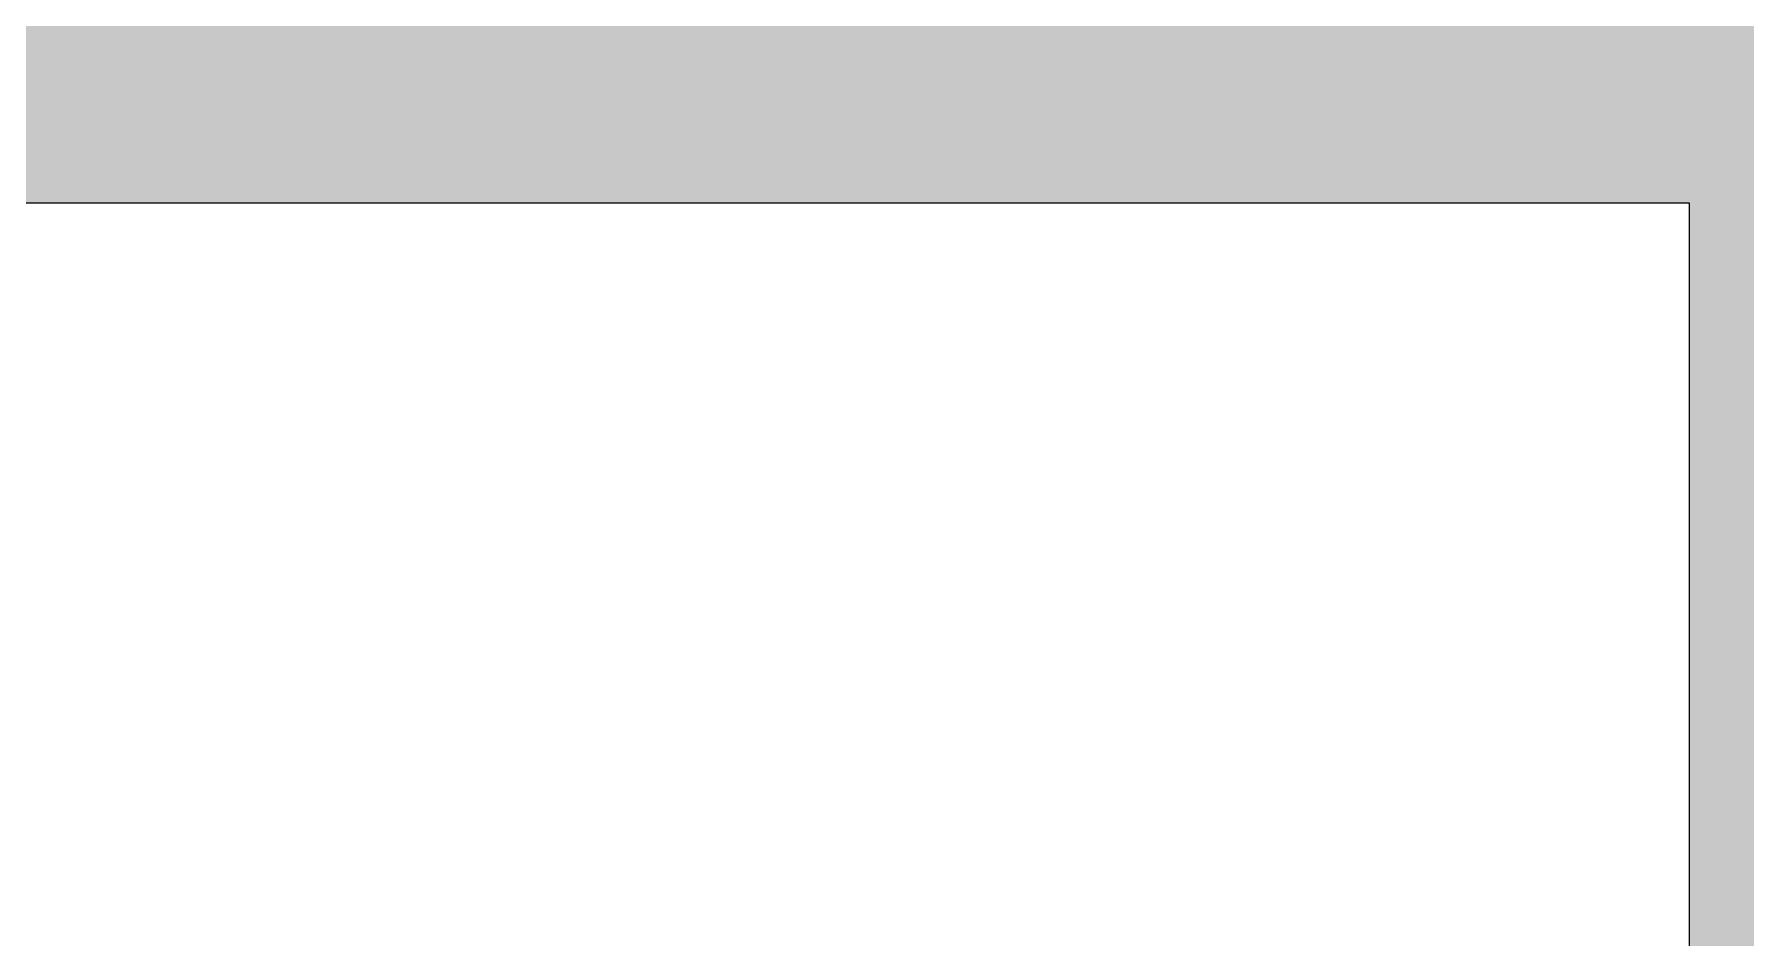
# Model space of a CAD drawing. Header units: millimetres. Extents: x 182 to 575, y -105 to 95.
# Drawn here: x 266.724 to 267.959, y 69.829 to 70.48 of the extents above; entities that cross this region are included whole.
import ezdxf

# ---------------------------------------------------------------- set-up
doc = ezdxf.new("R2010")
doc.units = ezdxf.units.MM
doc.header["$MEASUREMENT"] = 0
doc.layers.add('PDF_Geometry', color=7, linetype='Continuous')
doc.layers.add('PDF_Solid Fills', color=7, linetype='Continuous')

msp = doc.modelspace()

# ---------------------------------------------------------------- hatches: boundary and pattern name
at = {"layer": 'PDF_Solid Fills', "true_color": 0xb9b9b9, "transparency": 33554559}
msp.add_hatch(color=9, dxfattribs=at).paths.add_polyline_path([(261.6659, 70.5062), (261.6659, 73.0681), (261.5183, 73.0681), (261.5183, 70.5062), (259.5945, 70.5062), (259.5945, 69.7967), (259.7945, 69.7967), (259.7945, 70.3586), (267.9183, 70.3586), (267.9183, 66.6777), (268.0659, 66.6777), (268.0659, 70.3586), (271.3183, 70.3586), (271.3183, 69.7967), (271.4659, 69.7967), (271.4659, 70.5062)])
at = {"layer": 'PDF_Solid Fills', "transparency": 33554559}
h = msp.add_hatch(color=256, dxfattribs=at)
h.paths.add_polyline_path([(266.8052, 70.4676), (266.8052, 70.4676), (266.8052, 70.4676)], flags=0)
h.paths.add_polyline_path([(266.8002, 70.4676), (266.8102, 70.4676), (266.8002, 70.4676)], flags=0)
h.paths.add_polyline_path([(266.8102, 70.4676), (266.8002, 70.4676), (266.8102, 70.4676)], flags=0)
h.paths.add_polyline_path([(266.7952, 70.4651), (266.8152, 70.4651), (266.7952, 70.4651)], flags=0)
h.paths.add_polyline_path([(266.8152, 70.4651), (266.7952, 70.4651), (266.8152, 70.4651)], flags=0)
h = msp.add_hatch(color=256, dxfattribs=at)
h.paths.add_polyline_path([(266.8127, 70.4601), (266.8177, 70.4601), (266.8127, 70.4601)], flags=0)
h.paths.add_polyline_path([(266.8177, 70.4601), (266.8127, 70.4601), (266.8177, 70.4601)], flags=0)
h.paths.add_polyline_path([(266.8127, 70.4601), (266.8177, 70.4601), (266.8127, 70.4601)], flags=0)
h.paths.add_polyline_path([(266.8202, 70.4576), (266.8127, 70.4576), (266.8202, 70.4576)], flags=0)
h.paths.add_polyline_path([(266.8202, 70.4551), (266.8152, 70.4551), (266.8202, 70.4551)], flags=0)
h = msp.add_hatch(color=256, dxfattribs=at)
h.paths.add_polyline_path([(266.7902, 70.4551), (266.7927, 70.4551), (266.7902, 70.4551)], flags=0)
h.paths.add_polyline_path([(266.7927, 70.4526), (266.7877, 70.4526), (266.7927, 70.4526)], flags=0)
h.paths.add_polyline_path([(266.7877, 70.4526), (266.7927, 70.4526), (266.7877, 70.4526)], flags=0)
h.paths.add_polyline_path([(266.7927, 70.4526), (266.7877, 70.4526), (266.7927, 70.4526)], flags=0)
h = msp.add_hatch(color=256, dxfattribs=at)
h.paths.add_polyline_path([(266.8177, 70.4476), (266.8127, 70.4476), (266.8177, 70.4476)], flags=0)
h.paths.add_polyline_path([(266.8127, 70.4476), (266.8177, 70.4476), (266.8127, 70.4476)], flags=0)
h.paths.add_polyline_path([(266.8177, 70.4476), (266.8127, 70.4476), (266.8177, 70.4476)], flags=0)
h.paths.add_polyline_path([(266.8102, 70.4451), (266.8152, 70.4451), (266.8102, 70.4451)], flags=0)
h = msp.add_hatch(color=256, dxfattribs=at)
h.paths.add_polyline_path([(266.8152, 70.4426), (266.8077, 70.4426), (266.8152, 70.4426)], flags=0)
h.paths.add_polyline_path([(266.8077, 70.4426), (266.8152, 70.4426), (266.8077, 70.4426)], flags=0)
h.paths.add_polyline_path([(266.8052, 70.4401), (266.8127, 70.4401), (266.8052, 70.4401)], flags=0)
h = msp.add_hatch(color=256, dxfattribs=at)
h.paths.add_polyline_path([(266.7902, 70.4301), (266.7952, 70.4301), (266.7902, 70.4301)], flags=0)
h.paths.add_polyline_path([(266.7952, 70.4301), (266.7902, 70.4301), (266.7952, 70.4301)], flags=0)
h.paths.add_polyline_path([(266.7877, 70.4276), (266.7927, 70.4276), (266.7877, 70.4276)], flags=0)
h = msp.add_hatch(color=256, dxfattribs=at)
h.paths.add_polyline_path([(266.9977, 70.3226), (266.9952, 70.3226), (266.9977, 70.3226)], flags=0)
h.paths.add_polyline_path([(266.9952, 70.3226), (266.9977, 70.3226), (266.9952, 70.3226)], flags=0)
h.paths.add_polyline_path([(266.9927, 70.3226), (267.0027, 70.3226), (266.9927, 70.3226)], flags=0)
h.paths.add_polyline_path([(267.0027, 70.3226), (266.9927, 70.3226), (267.0027, 70.3226)], flags=0)
h.paths.add_polyline_path([(266.9902, 70.3226), (267.0052, 70.3226), (266.9902, 70.3226)], flags=0)
h.paths.add_polyline_path([(267.0052, 70.3226), (266.9902, 70.3226), (267.0052, 70.3226)], flags=0)
h.paths.add_polyline_path([(267.0077, 70.3201), (266.9877, 70.3201), (267.0077, 70.3201)], flags=0)
h = msp.add_hatch(color=256, dxfattribs=at)
h.paths.add_polyline_path([(267.0327, 70.3226), (267.0402, 70.3226), (267.0327, 70.3226)], flags=0)
h.paths.add_polyline_path([(267.0402, 70.3226), (267.0327, 70.3226), (267.0402, 70.3226)], flags=0)
h.paths.add_polyline_path([(267.0302, 70.3226), (267.0427, 70.3226), (267.0302, 70.3226)], flags=0)
h.paths.add_polyline_path([(267.0427, 70.3226), (267.0302, 70.3226), (267.0427, 70.3226)], flags=0)
h = msp.add_hatch(color=256, dxfattribs=at)
h.paths.add_polyline_path([(266.9852, 70.3101), (266.9802, 70.3101), (266.9852, 70.3101)], flags=0)
h.paths.add_polyline_path([(266.9802, 70.3101), (266.9852, 70.3101), (266.9802, 70.3101)], flags=0)
h.paths.add_polyline_path([(266.9852, 70.3076), (266.9802, 70.3076), (266.9852, 70.3076)], flags=0)
h = msp.add_hatch(color=256, dxfattribs=at)
h.paths.add_polyline_path([(267.0102, 70.3176), (267.0052, 70.3176), (267.0102, 70.3176)], flags=0)
h.paths.add_polyline_path([(267.0052, 70.3176), (267.0102, 70.3176), (267.0052, 70.3176)], flags=0)
h.paths.add_polyline_path([(267.0102, 70.3151), (267.0052, 70.3151), (267.0102, 70.3151)], flags=0)
h.paths.add_polyline_path([(267.0052, 70.3151), (267.0102, 70.3151), (267.0052, 70.3151)], flags=0)
h = msp.add_hatch(color=256, dxfattribs=at)
h.paths.add_polyline_path([(267.0277, 70.3176), (267.0227, 70.3176), (267.0277, 70.3176)], flags=0)
h.paths.add_polyline_path([(267.0227, 70.3151), (267.0277, 70.3151), (267.0227, 70.3151)], flags=0)
h.paths.add_polyline_path([(267.0277, 70.3151), (267.0227, 70.3151), (267.0277, 70.3151)], flags=0)
h.paths.add_polyline_path([(267.0202, 70.3126), (267.0252, 70.3126), (267.0202, 70.3126)], flags=0)
h.paths.add_polyline_path([(267.0252, 70.3101), (267.0202, 70.3101), (267.0252, 70.3101)], flags=0)
h = msp.add_hatch(color=256, dxfattribs=at)
h.paths.add_polyline_path([(267.0452, 70.3151), (267.0502, 70.3151), (267.0452, 70.3151)], flags=0)
h.paths.add_polyline_path([(267.0502, 70.3151), (267.0452, 70.3151), (267.0502, 70.3151)], flags=0)
h.paths.add_polyline_path([(267.0452, 70.3151), (267.0502, 70.3151), (267.0452, 70.3151)], flags=0)
h = msp.add_hatch(color=256, dxfattribs=at)
h.paths.add_polyline_path([(267.0452, 70.3101), (267.0502, 70.3101), (267.0452, 70.3101)], flags=0)
h.paths.add_polyline_path([(267.0502, 70.3076), (267.0452, 70.3076), (267.0502, 70.3076)], flags=0)
h.paths.add_polyline_path([(267.0452, 70.3076), (267.0502, 70.3076), (267.0452, 70.3076)], flags=0)
h = msp.add_hatch(color=256, dxfattribs=at)
h.paths.add_polyline_path([(267.0002, 70.2976), (267.0052, 70.2976), (267.0002, 70.2976)], flags=0)
h.paths.add_polyline_path([(267.0052, 70.2976), (267.0002, 70.2976), (267.0052, 70.2976)], flags=0)
h.paths.add_polyline_path([(267.0052, 70.2976), (266.9977, 70.2976), (267.0052, 70.2976)], flags=0)
h = msp.add_hatch(color=256, dxfattribs=at)
h.paths.add_polyline_path([(267.0052, 70.3051), (267.0102, 70.3051), (267.0052, 70.3051)], flags=0)
h.paths.add_polyline_path([(267.0102, 70.3051), (267.0052, 70.3051), (267.0102, 70.3051)], flags=0)
h.paths.add_polyline_path([(267.0052, 70.3051), (267.0102, 70.3051), (267.0052, 70.3051)], flags=0)
h.paths.add_polyline_path([(267.0102, 70.3026), (267.0052, 70.3026), (267.0102, 70.3026)], flags=0)
h.paths.add_polyline_path([(267.0052, 70.3026), (267.0102, 70.3026), (267.0052, 70.3026)], flags=0)
h = msp.add_hatch(color=256, dxfattribs=at)
h.paths.add_polyline_path([(267.0427, 70.2926), (267.0477, 70.2926), (267.0427, 70.2926)], flags=0)
h.paths.add_polyline_path([(267.0477, 70.2926), (267.0427, 70.2926), (267.0477, 70.2926)], flags=0)
h.paths.add_polyline_path([(267.0427, 70.2901), (267.0477, 70.2901), (267.0427, 70.2901)], flags=0)
h.paths.add_polyline_path([(267.0477, 70.2876), (267.0427, 70.2876), (267.0477, 70.2876)], flags=0)
h.paths.add_polyline_path([(267.0427, 70.2851), (267.0477, 70.2851), (267.0427, 70.2851)], flags=0)
h.paths.add_polyline_path([(267.0477, 70.2826), (267.0427, 70.2826), (267.0477, 70.2826)], flags=0)
h.paths.add_polyline_path([(267.0427, 70.2826), (267.0477, 70.2826), (267.0427, 70.2826)], flags=0)
h.paths.add_polyline_path([(267.0477, 70.2801), (267.0427, 70.2801), (267.0477, 70.2801)], flags=0)
h = msp.add_hatch(color=256, dxfattribs=at)
h.paths.add_polyline_path([(267.0152, 70.2826), (267.0202, 70.2826), (267.0152, 70.2826)], flags=0)
h.paths.add_polyline_path([(267.0202, 70.2826), (267.0152, 70.2826), (267.0202, 70.2826)], flags=0)
h.paths.add_polyline_path([(267.0177, 70.2801), (267.0227, 70.2801), (267.0177, 70.2801)], flags=0)
h.paths.add_polyline_path([(267.0227, 70.2801), (267.0177, 70.2801), (267.0227, 70.2801)], flags=0)
h = msp.add_hatch(color=256, dxfattribs=at)
h.paths.add_polyline_path([(267.0327, 70.2701), (267.0302, 70.2701), (267.0327, 70.2701)], flags=0)
h.paths.add_polyline_path([(267.0277, 70.2726), (267.0352, 70.2726), (267.0277, 70.2726)], flags=0)
h.paths.add_polyline_path([(267.0352, 70.2726), (267.0277, 70.2726), (267.0352, 70.2726)], flags=0)
h.paths.add_polyline_path([(267.0252, 70.2726), (267.0377, 70.2726), (267.0252, 70.2726)], flags=0)
h.paths.add_polyline_path([(267.0402, 70.2726), (267.0227, 70.2726), (267.0402, 70.2726)], flags=0)
h.paths.add_polyline_path([(267.0227, 70.2726), (267.0402, 70.2726), (267.0227, 70.2726)], flags=0)
h.paths.add_polyline_path([(267.0402, 70.2726), (267.0227, 70.2726), (267.0402, 70.2726)], flags=0)
h = msp.add_hatch(color=256, dxfattribs=at)
h.paths.add_polyline_path([(267.1352, 70.2251), (267.1302, 70.2251), (267.1352, 70.2251)], flags=0)
h.paths.add_polyline_path([(267.1277, 70.2226), (267.1327, 70.2226), (267.1277, 70.2226)], flags=0)
h.paths.add_polyline_path([(267.1327, 70.2226), (267.1277, 70.2226), (267.1327, 70.2226)], flags=0)
h = msp.add_hatch(color=256, dxfattribs=at)
h.paths.add_polyline_path([(267.1452, 70.2326), (267.1402, 70.2326), (267.1452, 70.2326)], flags=0)
h.paths.add_polyline_path([(267.1402, 70.2326), (267.1452, 70.2326), (267.1402, 70.2326)], flags=0)
h.paths.add_polyline_path([(267.1477, 70.2326), (267.1377, 70.2326), (267.1477, 70.2326)], flags=0)
h.paths.add_polyline_path([(267.1377, 70.2326), (267.1477, 70.2326), (267.1377, 70.2326)], flags=0)
h.paths.add_polyline_path([(267.1502, 70.2301), (267.1352, 70.2301), (267.1502, 70.2301)], flags=0)
h.paths.add_polyline_path([(267.1352, 70.2301), (267.1502, 70.2301), (267.1352, 70.2301)], flags=0)
h.paths.add_polyline_path([(267.1527, 70.2301), (267.1327, 70.2301), (267.1527, 70.2301)], flags=0)
h = msp.add_hatch(color=256, dxfattribs=at)
h.paths.add_polyline_path([(267.1502, 70.2251), (267.1552, 70.2251), (267.1502, 70.2251)], flags=0)
h.paths.add_polyline_path([(267.1577, 70.2226), (267.1527, 70.2226), (267.1577, 70.2226)], flags=0)
h.paths.add_polyline_path([(267.1527, 70.2226), (267.1577, 70.2226), (267.1527, 70.2226)], flags=0)
h = msp.add_hatch(color=256, dxfattribs=at)
h.paths.add_polyline_path([(267.1727, 70.2301), (267.1902, 70.2301), (267.1727, 70.2301)], flags=0)
h.paths.add_polyline_path([(267.1902, 70.2301), (267.1727, 70.2301), (267.1902, 70.2301)], flags=0)
h.paths.add_polyline_path([(267.1902, 70.2301), (267.1752, 70.2301), (267.1902, 70.2301)], flags=0)
h.paths.add_polyline_path([(267.1777, 70.2326), (267.1852, 70.2326), (267.1777, 70.2326)], flags=0)
h.paths.add_polyline_path([(267.1852, 70.2326), (267.1777, 70.2326), (267.1852, 70.2326)], flags=0)
h.paths.add_polyline_path([(267.1802, 70.2326), (267.1827, 70.2326), (267.1802, 70.2326)], flags=0)
h = msp.add_hatch(color=256, dxfattribs=at)
h.paths.add_polyline_path([(267.1902, 70.2251), (267.1952, 70.2251), (267.1902, 70.2251)], flags=0)
h.paths.add_polyline_path([(267.1952, 70.2251), (267.1902, 70.2251), (267.1952, 70.2251)], flags=0)
h.paths.add_polyline_path([(267.1902, 70.2251), (267.1952, 70.2251), (267.1902, 70.2251)], flags=0)
h.paths.add_polyline_path([(267.1952, 70.2226), (267.1902, 70.2226), (267.1952, 70.2226)], flags=0)
h.paths.add_polyline_path([(267.1902, 70.2226), (267.1952, 70.2226), (267.1902, 70.2226)], flags=0)
h = msp.add_hatch(color=256, dxfattribs=at)
h.paths.add_polyline_path([(267.1327, 70.2201), (267.1277, 70.2201), (267.1327, 70.2201)], flags=0)
h.paths.add_polyline_path([(267.1277, 70.2201), (267.1327, 70.2201), (267.1277, 70.2201)], flags=0)
h.paths.add_polyline_path([(267.1277, 70.2176), (267.1302, 70.2176), (267.1277, 70.2176)], flags=0)
h = msp.add_hatch(color=256, dxfattribs=at)
h.paths.add_polyline_path([(267.1577, 70.2151), (267.1527, 70.2151), (267.1577, 70.2151)], flags=0)
h.paths.add_polyline_path([(267.1527, 70.2126), (267.1577, 70.2126), (267.1527, 70.2126)], flags=0)
h.paths.add_polyline_path([(267.1552, 70.2126), (267.1502, 70.2126), (267.1552, 70.2126)], flags=0)
h.paths.add_polyline_path([(267.1502, 70.2101), (267.1552, 70.2101), (267.1502, 70.2101)], flags=0)
h.paths.add_polyline_path([(267.1552, 70.2101), (267.1502, 70.2101), (267.1552, 70.2101)], flags=0)
h = msp.add_hatch(color=256, dxfattribs=at)
h.paths.add_polyline_path([(267.1702, 70.2201), (267.1677, 70.2201), (267.1702, 70.2201)], flags=0)
h.paths.add_polyline_path([(267.1702, 70.2176), (267.1652, 70.2176), (267.1702, 70.2176)], flags=0)
h.paths.add_polyline_path([(267.1652, 70.2176), (267.1702, 70.2176), (267.1652, 70.2176)], flags=0)
h = msp.add_hatch(color=256, dxfattribs=at)
h.paths.add_polyline_path([(267.1952, 70.2151), (267.1902, 70.2151), (267.1952, 70.2151)], flags=0)
h.paths.add_polyline_path([(267.1902, 70.2126), (267.1952, 70.2126), (267.1902, 70.2126)], flags=0)
h.paths.add_polyline_path([(267.1952, 70.2126), (267.1902, 70.2126), (267.1952, 70.2126)], flags=0)
h.paths.add_polyline_path([(267.1902, 70.2126), (267.1952, 70.2126), (267.1902, 70.2126)], flags=0)
h.paths.add_polyline_path([(267.1952, 70.2126), (267.1902, 70.2126), (267.1952, 70.2126)], flags=0)
h.paths.add_polyline_path([(267.1927, 70.2101), (267.1877, 70.2101), (267.1927, 70.2101)], flags=0)
h.paths.add_polyline_path([(267.1877, 70.2101), (267.1927, 70.2101), (267.1877, 70.2101)], flags=0)
h = msp.add_hatch(color=256, dxfattribs=at)
h.paths.add_polyline_path([(267.1477, 70.2076), (267.1527, 70.2076), (267.1477, 70.2076)], flags=0)
h.paths.add_polyline_path([(267.1527, 70.2076), (267.1477, 70.2076), (267.1527, 70.2076)], flags=0)
h.paths.add_polyline_path([(267.1502, 70.2051), (267.1452, 70.2051), (267.1502, 70.2051)], flags=0)
h = msp.add_hatch(color=256, dxfattribs=at)
h.paths.add_polyline_path([(267.1852, 70.2076), (267.1902, 70.2076), (267.1852, 70.2076)], flags=0)
h.paths.add_polyline_path([(267.1902, 70.2051), (267.1827, 70.2051), (267.1902, 70.2051)], flags=0)
h.paths.add_polyline_path([(267.1827, 70.2051), (267.1902, 70.2051), (267.1827, 70.2051)], flags=0)
h = msp.add_hatch(color=256, dxfattribs=at)
h.paths.add_polyline_path([(267.1252, 70.1901), (267.1302, 70.1901), (267.1252, 70.1901)], flags=0)
h.paths.add_polyline_path([(267.1227, 70.1876), (267.1277, 70.1876), (267.1227, 70.1876)], flags=0)
h.paths.add_polyline_path([(267.1277, 70.1876), (267.1227, 70.1876), (267.1277, 70.1876)], flags=0)
h = msp.add_hatch(color=256, dxfattribs=at)
h.paths.add_polyline_path([(267.1627, 70.1901), (267.1677, 70.1901), (267.1627, 70.1901)], flags=0)
h.paths.add_polyline_path([(267.1677, 70.1901), (267.1627, 70.1901), (267.1677, 70.1901)], flags=0)
h.paths.add_polyline_path([(267.1627, 70.1876), (267.1677, 70.1876), (267.1627, 70.1876)], flags=0)
h.paths.add_polyline_path([(267.1677, 70.1876), (267.1627, 70.1876), (267.1677, 70.1876)], flags=0)
h = msp.add_hatch(color=256, dxfattribs=at)
h.paths.add_polyline_path([(267.2927, 70.1301), (267.2927, 70.1301), (267.2927, 70.1301)], flags=0)
h.paths.add_polyline_path([(267.2877, 70.1301), (267.2977, 70.1301), (267.2877, 70.1301)], flags=0)
h.paths.add_polyline_path([(267.2977, 70.1301), (267.2877, 70.1301), (267.2977, 70.1301)], flags=0)
h.paths.add_polyline_path([(267.2852, 70.1301), (267.3002, 70.1301), (267.2852, 70.1301)], flags=0)
h.paths.add_polyline_path([(267.3002, 70.1301), (267.2852, 70.1301), (267.3002, 70.1301)], flags=0)
h.paths.add_polyline_path([(267.2827, 70.1276), (267.3027, 70.1276), (267.2827, 70.1276)], flags=0)
h.paths.add_polyline_path([(267.3027, 70.1276), (267.2827, 70.1276), (267.3027, 70.1276)], flags=0)
h = msp.add_hatch(color=256, dxfattribs=at)
h.paths.add_polyline_path([(267.3052, 70.1251), (267.3002, 70.1251), (267.3052, 70.1251)], flags=0)
h.paths.add_polyline_path([(267.3002, 70.1226), (267.3052, 70.1226), (267.3002, 70.1226)], flags=0)
h.paths.add_polyline_path([(267.3052, 70.1226), (267.3002, 70.1226), (267.3052, 70.1226)], flags=0)
h.paths.add_polyline_path([(267.3002, 70.1226), (267.3052, 70.1226), (267.3002, 70.1226)], flags=0)
h.paths.add_polyline_path([(267.3077, 70.1176), (267.3027, 70.1176), (267.3077, 70.1176)], flags=0)
h.paths.add_polyline_path([(267.3027, 70.1176), (267.3077, 70.1176), (267.3027, 70.1176)], flags=0)
h = msp.add_hatch(color=256, dxfattribs=at)
h.paths.add_polyline_path([(267.3052, 70.1126), (267.3002, 70.1126), (267.3052, 70.1126)], flags=0)
h.paths.add_polyline_path([(267.3002, 70.1126), (267.3052, 70.1126), (267.3002, 70.1126)], flags=0)
h.paths.add_polyline_path([(267.3052, 70.1101), (267.3002, 70.1101), (267.3052, 70.1101)], flags=0)
h.paths.add_polyline_path([(267.3002, 70.1101), (267.3052, 70.1101), (267.3002, 70.1101)], flags=0)
h = msp.add_hatch(color=256, dxfattribs=at)
h.paths.add_polyline_path([(267.2727, 70.0876), (267.2777, 70.0876), (267.2727, 70.0876)], flags=0)
h.paths.add_polyline_path([(267.2777, 70.0876), (267.2727, 70.0876), (267.2777, 70.0876)], flags=0)
h.paths.add_polyline_path([(267.2727, 70.0851), (267.2777, 70.0851), (267.2727, 70.0851)], flags=0)
h = msp.add_hatch(color=256, dxfattribs=at)
h.paths.add_polyline_path([(267.4402, 70.0451), (267.4352, 70.0451), (267.4402, 70.0451)], flags=0)
h.paths.add_polyline_path([(267.4352, 70.0451), (267.4402, 70.0451), (267.4352, 70.0451)], flags=0)
h.paths.add_polyline_path([(267.4427, 70.0451), (267.4327, 70.0451), (267.4427, 70.0451)], flags=0)
h.paths.add_polyline_path([(267.4277, 70.0426), (267.4477, 70.0426), (267.4277, 70.0426)], flags=0)
h.paths.add_polyline_path([(267.4477, 70.0426), (267.4277, 70.0426), (267.4477, 70.0426)], flags=0)
h = msp.add_hatch(color=256, dxfattribs=at)
h.paths.add_polyline_path([(267.4802, 70.0451), (267.4752, 70.0451), (267.4802, 70.0451)], flags=0)
h.paths.add_polyline_path([(267.4752, 70.0451), (267.4802, 70.0451), (267.4752, 70.0451)], flags=0)
h.paths.add_polyline_path([(267.4827, 70.0451), (267.4727, 70.0451), (267.4827, 70.0451)], flags=0)
h.paths.add_polyline_path([(267.4727, 70.0451), (267.4827, 70.0451), (267.4727, 70.0451)], flags=0)
h.paths.add_polyline_path([(267.4702, 70.0426), (267.4852, 70.0426), (267.4702, 70.0426)], flags=0)
h.paths.add_polyline_path([(267.4877, 70.0426), (267.4677, 70.0426), (267.4877, 70.0426)], flags=0)
h.paths.add_polyline_path([(267.4677, 70.0426), (267.4877, 70.0426), (267.4677, 70.0426)], flags=0)
h = msp.add_hatch(color=256, dxfattribs=at)
h.paths.add_polyline_path([(267.4277, 70.0326), (267.4227, 70.0326), (267.4277, 70.0326)], flags=0)
h.paths.add_polyline_path([(267.4227, 70.0326), (267.4277, 70.0326), (267.4227, 70.0326)], flags=0)
h.paths.add_polyline_path([(267.4252, 70.0301), (267.4227, 70.0301), (267.4252, 70.0301)], flags=0)
h.paths.add_polyline_path([(267.4252, 70.0301), (267.4202, 70.0301), (267.4252, 70.0301)], flags=0)
h = msp.add_hatch(color=256, dxfattribs=at)
h.paths.add_polyline_path([(267.4452, 70.0376), (267.4502, 70.0376), (267.4452, 70.0376)], flags=0)
h.paths.add_polyline_path([(267.4502, 70.0376), (267.4452, 70.0376), (267.4502, 70.0376)], flags=0)
h.paths.add_polyline_path([(267.4452, 70.0376), (267.4502, 70.0376), (267.4452, 70.0376)], flags=0)
h.paths.add_polyline_path([(267.4527, 70.0351), (267.4477, 70.0351), (267.4527, 70.0351)], flags=0)
h.paths.add_polyline_path([(267.4477, 70.0351), (267.4527, 70.0351), (267.4477, 70.0351)], flags=0)
h.paths.add_polyline_path([(267.4527, 70.0326), (267.4477, 70.0326), (267.4527, 70.0326)], flags=0)
h = msp.add_hatch(color=256, dxfattribs=at)
h.paths.add_polyline_path([(267.4527, 70.0276), (267.4477, 70.0276), (267.4527, 70.0276)], flags=0)
h.paths.add_polyline_path([(267.4477, 70.0276), (267.4527, 70.0276), (267.4477, 70.0276)], flags=0)
h.paths.add_polyline_path([(267.4502, 70.0251), (267.4452, 70.0251), (267.4502, 70.0251)], flags=0)
h.paths.add_polyline_path([(267.4452, 70.0251), (267.4502, 70.0251), (267.4452, 70.0251)], flags=0)
h.paths.add_polyline_path([(267.4502, 70.0251), (267.4452, 70.0251), (267.4502, 70.0251)], flags=0)
h.paths.add_polyline_path([(267.4452, 70.0226), (267.4502, 70.0226), (267.4452, 70.0226)], flags=0)
h = msp.add_hatch(color=256, dxfattribs=at)
h.paths.add_polyline_path([(267.4652, 70.0301), (267.4602, 70.0301), (267.4652, 70.0301)], flags=0)
h.paths.add_polyline_path([(267.4602, 70.0301), (267.4652, 70.0301), (267.4602, 70.0301)], flags=0)
h.paths.add_polyline_path([(267.4577, 70.0251), (267.4627, 70.0251), (267.4577, 70.0251)], flags=0)
h.paths.add_polyline_path([(267.4627, 70.0226), (267.4577, 70.0226), (267.4627, 70.0226)], flags=0)
h.paths.add_polyline_path([(267.4577, 70.0226), (267.4627, 70.0226), (267.4577, 70.0226)], flags=0)
h.paths.add_polyline_path([(267.4627, 70.0226), (267.4577, 70.0226), (267.4627, 70.0226)], flags=0)
h.paths.add_polyline_path([(267.4577, 70.0176), (267.4627, 70.0176), (267.4577, 70.0176)], flags=0)
h.paths.add_polyline_path([(267.4627, 70.0176), (267.4577, 70.0176), (267.4627, 70.0176)], flags=0)
h.paths.add_polyline_path([(267.4602, 70.0151), (267.4552, 70.0151), (267.4602, 70.0151)], flags=0)
h.paths.add_polyline_path([(267.4552, 70.0126), (267.4602, 70.0126), (267.4552, 70.0126)], flags=0)
h.paths.add_polyline_path([(267.4602, 70.0126), (267.4552, 70.0126), (267.4602, 70.0126)], flags=0)
h.paths.add_polyline_path([(267.4552, 70.0101), (267.4602, 70.0101), (267.4552, 70.0101)], flags=0)
h.paths.add_polyline_path([(267.4602, 70.0101), (267.4552, 70.0101), (267.4602, 70.0101)], flags=0)
h.paths.add_polyline_path([(267.4577, 70.0051), (267.4627, 70.0051), (267.4577, 70.0051)], flags=0)
h.paths.add_polyline_path([(267.4627, 70.0051), (267.4577, 70.0051), (267.4627, 70.0051)], flags=0)
h = msp.add_hatch(color=256, dxfattribs=at)
h.paths.add_polyline_path([(267.4852, 70.0376), (267.4902, 70.0376), (267.4852, 70.0376)], flags=0)
h.paths.add_polyline_path([(267.4902, 70.0376), (267.4852, 70.0376), (267.4902, 70.0376)], flags=0)
h.paths.add_polyline_path([(267.4927, 70.0326), (267.4877, 70.0326), (267.4927, 70.0326)], flags=0)
h.paths.add_polyline_path([(267.4877, 70.0326), (267.4927, 70.0326), (267.4877, 70.0326)], flags=0)
h.paths.add_polyline_path([(267.4927, 70.0301), (267.4877, 70.0301), (267.4927, 70.0301)], flags=0)
h = msp.add_hatch(color=256, dxfattribs=at)
h.paths.add_polyline_path([(267.4427, 70.0201), (267.4477, 70.0201), (267.4427, 70.0201)], flags=0)
h.paths.add_polyline_path([(267.4477, 70.0201), (267.4427, 70.0201), (267.4477, 70.0201)], flags=0)
h.paths.add_polyline_path([(267.4377, 70.0176), (267.4452, 70.0176), (267.4377, 70.0176)], flags=0)
h = msp.add_hatch(color=256, dxfattribs=at)
h.paths.add_polyline_path([(267.4927, 70.0251), (267.4877, 70.0251), (267.4927, 70.0251)], flags=0)
h.paths.add_polyline_path([(267.4877, 70.0226), (267.4927, 70.0226), (267.4877, 70.0226)], flags=0)
h.paths.add_polyline_path([(267.4927, 70.0226), (267.4877, 70.0226), (267.4927, 70.0226)], flags=0)
h.paths.add_polyline_path([(267.4877, 70.0201), (267.4927, 70.0201), (267.4877, 70.0201)], flags=0)
h.paths.add_polyline_path([(267.4852, 70.0151), (267.4902, 70.0151), (267.4852, 70.0151)], flags=0)
h.paths.add_polyline_path([(267.4902, 70.0151), (267.4852, 70.0151), (267.4902, 70.0151)], flags=0)
h.paths.add_polyline_path([(267.4852, 70.0126), (267.4902, 70.0126), (267.4852, 70.0126)], flags=0)
h.paths.add_polyline_path([(267.4902, 70.0126), (267.4852, 70.0126), (267.4902, 70.0126)], flags=0)
h.paths.add_polyline_path([(267.4852, 70.0101), (267.4902, 70.0101), (267.4852, 70.0101)], flags=0)
h.paths.add_polyline_path([(267.4827, 70.0076), (267.4877, 70.0076), (267.4827, 70.0076)], flags=0)
h.paths.add_polyline_path([(267.4877, 70.0051), (267.4827, 70.0051), (267.4877, 70.0051)], flags=0)
h.paths.add_polyline_path([(267.4827, 70.0051), (267.4877, 70.0051), (267.4827, 70.0051)], flags=0)
h.paths.add_polyline_path([(267.4802, 70.0026), (267.4852, 70.0026), (267.4802, 70.0026)], flags=0)
h = msp.add_hatch(color=256, dxfattribs=at)
h.paths.add_polyline_path([(267.4677, 69.9976), (267.4602, 69.9976), (267.4677, 69.9976)], flags=0)
h.paths.add_polyline_path([(267.4602, 69.9976), (267.4677, 69.9976), (267.4602, 69.9976)], flags=0)
h.paths.add_polyline_path([(267.4702, 69.9976), (267.4702, 69.9976), (267.4702, 69.9976)], flags=0)
h = msp.add_hatch(color=256, dxfattribs=at)
h.paths.add_polyline_path([(267.6452, 69.9476), (267.6427, 69.9476), (267.6452, 69.9476)], flags=0)
h.paths.add_polyline_path([(267.6427, 69.9476), (267.6452, 69.9476), (267.6427, 69.9476)], flags=0)
h.paths.add_polyline_path([(267.6477, 69.9476), (267.6402, 69.9476), (267.6477, 69.9476)], flags=0)
h.paths.add_polyline_path([(267.6402, 69.9476), (267.6477, 69.9476), (267.6402, 69.9476)], flags=0)
h.paths.add_polyline_path([(267.6502, 69.9451), (267.6377, 69.9451), (267.6502, 69.9451)], flags=0)
h.paths.add_polyline_path([(267.6377, 69.9451), (267.6502, 69.9451), (267.6377, 69.9451)], flags=0)
h.paths.add_polyline_path([(267.6527, 69.9451), (267.6352, 69.9451), (267.6527, 69.9451)], flags=0)
h = msp.add_hatch(color=256, dxfattribs=at)
h.paths.add_polyline_path([(267.6527, 69.9401), (267.6577, 69.9401), (267.6527, 69.9401)], flags=0)
h.paths.add_polyline_path([(267.6577, 69.9376), (267.6527, 69.9376), (267.6577, 69.9376)], flags=0)
h.paths.add_polyline_path([(267.6527, 69.9376), (267.6577, 69.9376), (267.6527, 69.9376)], flags=0)
h.paths.add_polyline_path([(267.6577, 69.9351), (267.6552, 69.9351), (267.6577, 69.9351)], flags=0)
h.paths.add_polyline_path([(267.6552, 69.9326), (267.6602, 69.9326), (267.6552, 69.9326)], flags=0)
h = msp.add_hatch(color=256, dxfattribs=at)
h.paths.add_polyline_path([(267.6352, 69.9376), (267.6302, 69.9376), (267.6352, 69.9376)], flags=0)
h.paths.add_polyline_path([(267.6302, 69.9376), (267.6352, 69.9376), (267.6302, 69.9376)], flags=0)
h.paths.add_polyline_path([(267.6327, 69.9351), (267.6277, 69.9351), (267.6327, 69.9351)], flags=0)
h.paths.add_polyline_path([(267.6277, 69.9326), (267.6327, 69.9326), (267.6277, 69.9326)], flags=0)
h.paths.add_polyline_path([(267.6327, 69.9301), (267.6277, 69.9301), (267.6327, 69.9301)], flags=0)
h.paths.add_polyline_path([(267.6277, 69.9301), (267.6327, 69.9301), (267.6277, 69.9301)], flags=0)
h.paths.add_polyline_path([(267.6327, 69.9276), (267.6277, 69.9276), (267.6327, 69.9276)], flags=0)
h.paths.add_polyline_path([(267.6277, 69.9276), (267.6327, 69.9276), (267.6277, 69.9276)], flags=0)
h.paths.add_polyline_path([(267.6327, 69.9251), (267.6277, 69.9251), (267.6327, 69.9251)], flags=0)
h.paths.add_polyline_path([(267.6277, 69.9251), (267.6327, 69.9251), (267.6277, 69.9251)], flags=0)
h.paths.add_polyline_path([(267.6327, 69.9226), (267.6277, 69.9226), (267.6327, 69.9226)], flags=0)
h.paths.add_polyline_path([(267.6277, 69.9226), (267.6327, 69.9226), (267.6277, 69.9226)], flags=0)
h = msp.add_hatch(color=256, dxfattribs=at)
h.paths.add_polyline_path([(267.6502, 69.9201), (267.6577, 69.9201), (267.6502, 69.9201)], flags=0)
h.paths.add_polyline_path([(267.6577, 69.9201), (267.6502, 69.9201), (267.6577, 69.9201)], flags=0)
h.paths.add_polyline_path([(267.6527, 69.9226), (267.6577, 69.9226), (267.6527, 69.9226)], flags=0)
h = msp.add_hatch(color=256, dxfattribs=at)
h.paths.add_polyline_path([(267.6527, 69.9176), (267.6577, 69.9176), (267.6527, 69.9176)], flags=0)
h.paths.add_polyline_path([(267.6577, 69.9176), (267.6527, 69.9176), (267.6577, 69.9176)], flags=0)
h.paths.add_polyline_path([(267.6527, 69.9151), (267.6577, 69.9151), (267.6527, 69.9151)], flags=0)
h = msp.add_hatch(color=256, dxfattribs=at)
h.paths.add_polyline_path([(267.6252, 69.9076), (267.6302, 69.9076), (267.6252, 69.9076)], flags=0)
h.paths.add_polyline_path([(267.6302, 69.9051), (267.6252, 69.9051), (267.6302, 69.9051)], flags=0)
h.paths.add_polyline_path([(267.6252, 69.9051), (267.6302, 69.9051), (267.6252, 69.9051)], flags=0)
h.paths.add_polyline_path([(267.6302, 69.9026), (267.6252, 69.9026), (267.6302, 69.9026)], flags=0)
h.paths.add_polyline_path([(267.6252, 69.9026), (267.6302, 69.9026), (267.6252, 69.9026)], flags=0)
h = msp.add_hatch(color=256, dxfattribs=at)
h.paths.add_polyline_path([(267.6552, 69.9076), (267.6502, 69.9076), (267.6552, 69.9076)], flags=0)
h.paths.add_polyline_path([(267.6502, 69.9076), (267.6552, 69.9076), (267.6502, 69.9076)], flags=0)
h.paths.add_polyline_path([(267.6552, 69.9076), (267.6502, 69.9076), (267.6552, 69.9076)], flags=0)
h.paths.add_polyline_path([(267.6527, 69.9051), (267.6477, 69.9051), (267.6527, 69.9051)], flags=0)
h.paths.add_polyline_path([(267.6477, 69.9051), (267.6527, 69.9051), (267.6477, 69.9051)], flags=0)
h = msp.add_hatch(color=256, dxfattribs=at)
h.paths.add_polyline_path([(267.6352, 69.8951), (267.6402, 69.8951), (267.6352, 69.8951)], flags=0)
h.paths.add_polyline_path([(267.6402, 69.8951), (267.6352, 69.8951), (267.6402, 69.8951)], flags=0)
h.paths.add_polyline_path([(267.6327, 69.8951), (267.6427, 69.8951), (267.6327, 69.8951)], flags=0)
h.paths.add_polyline_path([(267.6427, 69.8951), (267.6327, 69.8951), (267.6427, 69.8951)], flags=0)
h = msp.add_hatch(color=256, dxfattribs=at)
h.paths.add_polyline_path([(267.6802, 69.8551), (267.6777, 69.8551), (267.6802, 69.8551)], flags=0)
h.paths.add_polyline_path([(267.6777, 69.8551), (267.6802, 69.8551), (267.6777, 69.8551)], flags=0)
h.paths.add_polyline_path([(267.6827, 69.8551), (267.6752, 69.8551), (267.6827, 69.8551)], flags=0)
h.paths.add_polyline_path([(267.6752, 69.8551), (267.6827, 69.8551), (267.6752, 69.8551)], flags=0)
h = msp.add_hatch(color=256, dxfattribs=at)
h.paths.add_polyline_path([(267.6652, 69.8476), (267.6702, 69.8476), (267.6652, 69.8476)], flags=0)
h.paths.add_polyline_path([(267.6702, 69.8451), (267.6652, 69.8451), (267.6702, 69.8451)], flags=0)
h.paths.add_polyline_path([(267.6652, 69.8451), (267.6702, 69.8451), (267.6652, 69.8451)], flags=0)
h = msp.add_hatch(color=256, dxfattribs=at)
h.paths.add_polyline_path([(267.6927, 69.8476), (267.6877, 69.8476), (267.6927, 69.8476)], flags=0)
h.paths.add_polyline_path([(267.6877, 69.8476), (267.6927, 69.8476), (267.6877, 69.8476)], flags=0)
h.paths.add_polyline_path([(267.6927, 69.8451), (267.6877, 69.8451), (267.6927, 69.8451)], flags=0)
h.paths.add_polyline_path([(267.6877, 69.8451), (267.6927, 69.8451), (267.6877, 69.8451)], flags=0)
h = msp.add_hatch(color=256, dxfattribs=at)
h.paths.add_polyline_path([(267.6652, 69.8376), (267.6702, 69.8376), (267.6652, 69.8376)], flags=0)
h.paths.add_polyline_path([(267.6702, 69.8376), (267.6652, 69.8376), (267.6702, 69.8376)], flags=0)
h.paths.add_polyline_path([(267.6652, 69.8351), (267.6702, 69.8351), (267.6652, 69.8351)], flags=0)
h.paths.add_polyline_path([(267.6702, 69.8351), (267.6652, 69.8351), (267.6702, 69.8351)], flags=0)
h = msp.add_hatch(color=256, dxfattribs=at)
h.paths.add_polyline_path([(267.6852, 69.8351), (267.6902, 69.8351), (267.6852, 69.8351)], flags=0)
h.paths.add_polyline_path([(267.6902, 69.8326), (267.6827, 69.8326), (267.6902, 69.8326)], flags=0)
h.paths.add_polyline_path([(267.6827, 69.8326), (267.6902, 69.8326), (267.6827, 69.8326)], flags=0)
h = msp.add_hatch(color=256, dxfattribs=at)
h.paths.add_polyline_path([(267.6927, 69.8401), (267.6877, 69.8401), (267.6927, 69.8401)], flags=0)
h.paths.add_polyline_path([(267.6877, 69.8401), (267.6927, 69.8401), (267.6877, 69.8401)], flags=0)
h.paths.add_polyline_path([(267.6927, 69.8376), (267.6877, 69.8376), (267.6927, 69.8376)], flags=0)
h.paths.add_polyline_path([(267.6877, 69.8376), (267.6927, 69.8376), (267.6877, 69.8376)], flags=0)

# ---------------------------------------------------------------- linework, layer by layer
at = {"layer": 'PDF_Geometry', "lineweight": 25}
msp.add_lwpolyline([(255.2802, 66.6777), (259.5945, 66.6777), (267.9183, 66.6777), (267.9183, 70.3586), (259.7945, 70.3586), (259.7945, 69.7967)], dxfattribs=at)

doc.saveas('drawing.dxf')
